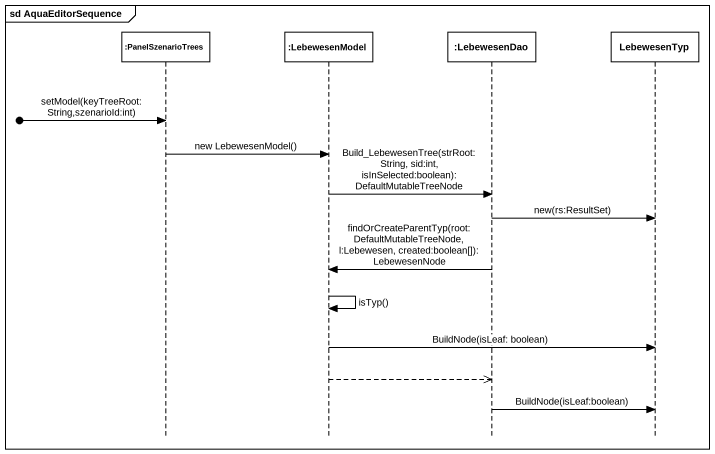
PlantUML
@startuml
mainframe sd AquaEditorSequence
hide footbox
participant ":PanelSzenarioTrees" as PanelSzenarioTrees
participant ":LebewesenModel" as LebewesenModel
participant ":LebewesenDao" as LebewesenDao
participant LebewesenTyp

[o-> PanelSzenarioTrees : setModel(keyTreeRoot: String,szenarioId:int)
PanelSzenarioTrees -> LebewesenModel : new LebewesenModel()
LebewesenModel -> LebewesenDao : Build_LebewesenTree(strRoot:String, sid:int, isInSelected:boolean): DefaultMutableTreeNode
LebewesenDao -> LebewesenTyp : new(rs:ResultSet)
LebewesenDao -> LebewesenModel : findOrCreateParentTyp(root:DefaultMutableTreeNode, l:Lebewesen, created:boolean[]): LebewesenNode
LebewesenModel -> LebewesenModel : isTyp()
LebewesenModel -> LebewesenTyp : BuildNode(isLeaf: boolean)
LebewesenModel -->> LebewesenDao
LebewesenDao -> LebewesenTyp : BuildNode(isLeaf:boolean)
@enduml
